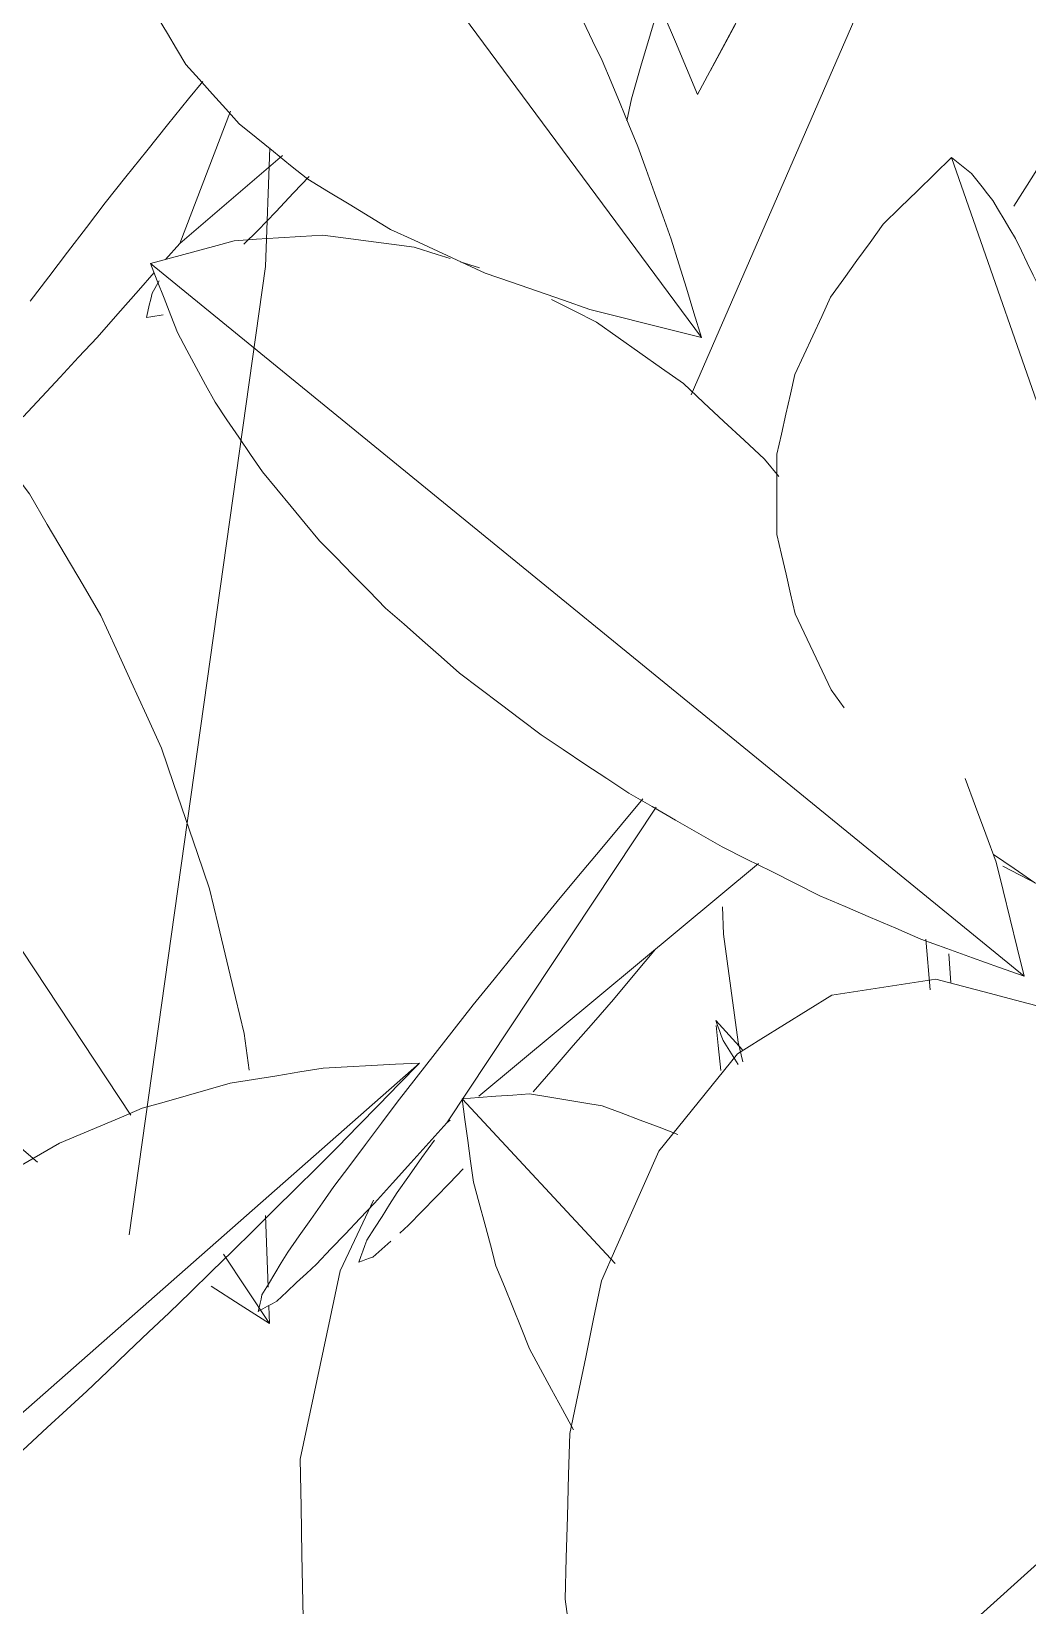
# Model space of a CAD drawing. Header units: metres. Extents: x 13.9 to 26.7, y -0.2 to 3.2.
# Drawn here: x 21.1847 to 21.2207, y 1.9394 to 1.9963 of the extents above; entities that cross this region are included whole.
import ezdxf

# ---------------------------------------------------------------- set-up
doc = ezdxf.new("R2010")
doc.units = ezdxf.units.M
doc.layers.add('Importações nas famílias', color=10, linetype='Continuous', lineweight=5)
doc.layers.add('Vegetação', color=7, linetype='Continuous', lineweight=5)

# ---------------------------------------------------------------- blocks, each defined once
blk = doc.blocks.new('Planta_pergolado_12200 - plantas pergolado_skp_Component_12-V130-Corte 1')
at = {"layer": 'Importações nas famílias'}
blk.add_line((16.688506, 1.116223), (16.67159, 1.093394), dxfattribs=at)
at = {"layer": 'Importações nas famílias', "flags": 128}
for points in [[(16.6856, 1.116097), (16.685221, 1.115926), (16.684842, 1.115756), (16.684463, 1.115585), (16.684084, 1.115415)], [(16.687079, 1.116367), (16.686709, 1.116299), (16.68634, 1.116232), (16.68597, 1.116164), (16.6856, 1.116097)], [(16.688506, 1.116223), (16.68815, 1.116259), (16.687793, 1.116295), (16.687436, 1.116331), (16.687079, 1.116367)], [(16.69038, 1.114311), (16.689912, 1.114789), (16.689443, 1.115267), (16.688975, 1.115745), (16.688506, 1.116223)], [(16.684084, 1.115415), (16.683701, 1.115143), (16.683317, 1.114871), (16.682934, 1.1146), (16.68255, 1.114328)], [(16.68255, 1.114328), (16.682166, 1.113959), (16.681782, 1.113589), (16.681398, 1.11322), (16.681013, 1.11285)], [(16.691645, 1.112232), (16.691329, 1.112751), (16.691012, 1.113271), (16.690696, 1.113791), (16.69038, 1.114311)], [(16.681013, 1.11285), (16.680633, 1.112386), (16.680253, 1.111923), (16.679872, 1.111459), (16.679492, 1.110996)], [(16.692269, 1.110035), (16.692113, 1.110584), (16.691957, 1.111133), (16.691801, 1.111683), (16.691645, 1.112232)], [(16.679492, 1.110996), (16.67912, 1.110443), (16.678747, 1.109891), (16.678375, 1.109339), (16.678002, 1.108787)], [(16.69224, 1.107771), (16.692247, 1.108337), (16.692255, 1.108903), (16.692262, 1.109469), (16.692269, 1.110035)], [(16.678002, 1.108787), (16.677642, 1.108152), (16.677282, 1.107517), (16.676922, 1.106882), (16.676561, 1.106247)], [(16.691557, 1.105494), (16.691728, 1.106063), (16.691898, 1.106632), (16.692069, 1.107202), (16.69224, 1.107771)], [(16.676561, 1.106247), (16.676217, 1.105536), (16.675873, 1.104826), (16.675529, 1.104115), (16.675185, 1.103405)], [(16.690236, 1.103256), (16.690566, 1.103816), (16.690897, 1.104375), (16.691227, 1.104934), (16.691557, 1.105494)], [(16.675185, 1.103405), (16.674861, 1.102626), (16.674536, 1.101848), (16.674212, 1.10107), (16.673888, 1.100292)], [(16.688309, 1.101111), (16.688791, 1.101648), (16.689273, 1.102184), (16.689755, 1.10272), (16.690236, 1.103256)], [(16.685821, 1.099109), (16.686443, 1.09961), (16.687065, 1.10011), (16.687687, 1.100611), (16.688309, 1.101111)], [(16.673888, 1.100292), (16.673587, 1.099454), (16.673287, 1.098617), (16.672986, 1.09778), (16.672685, 1.096942)], [(16.68283, 1.097297), (16.683578, 1.09775), (16.684326, 1.098203), (16.685073, 1.098656), (16.685821, 1.099109)], [(16.679406, 1.095716), (16.680262, 1.096111), (16.681118, 1.096507), (16.681974, 1.096902), (16.68283, 1.097297)], [(16.672685, 1.096942), (16.672412, 1.096055), (16.672138, 1.095168), (16.671864, 1.094281), (16.67159, 1.093394)], [(16.67563, 1.094405), (16.676574, 1.094733), (16.677518, 1.095061), (16.678462, 1.095389), (16.679406, 1.095716)], [(16.67159, 1.093394), (16.6726, 1.093647), (16.67361, 1.0939), (16.67462, 1.094153), (16.67563, 1.094405)]]:
    blk.add_lwpolyline(points, dxfattribs=at)
blk = doc.blocks.new('Planta_pergolado_12200 - plantas pergolado_skp_Component_12-V2924-Corte 1')
at = {"layer": 'Importações nas famílias'}
for p, q in [((21.227795, 2.029516), (21.208776, 1.994056)), ((21.221856, 2.018334), (21.221471, 2.017612))]:
    blk.add_line(p, q, dxfattribs=at)
at = {"layer": 'Importações nas famílias', "flags": 128}
for points in [[(21.223757, 2.02877), (21.224767, 2.028957), (21.225776, 2.029143), (21.226786, 2.029329), (21.227795, 2.029516)], [(21.219941, 2.027437), (21.220895, 2.02777), (21.221849, 2.028104), (21.222803, 2.028437), (21.223757, 2.02877)], [(21.227316, 2.028604), (21.227076, 2.028148), (21.226836, 2.027693)], [(21.216436, 2.025547), (21.217312, 2.026019), (21.218188, 2.026492), (21.219064, 2.026964), (21.219941, 2.027437)], [(21.226836, 2.027693), (21.226555, 2.027161), (21.226273, 2.026629), (21.225992, 2.026097), (21.225711, 2.025566)], [(21.213325, 2.023145), (21.214103, 2.023745), (21.214881, 2.024346), (21.215658, 2.024946), (21.216436, 2.025547)], [(21.225711, 2.025566), (21.225391, 2.024964), (21.225071, 2.024362), (21.224751, 2.02376), (21.224431, 2.023158)], [(21.210681, 2.020286), (21.211342, 2.021001), (21.212003, 2.021715), (21.212664, 2.02243), (21.213325, 2.023145)], [(21.224431, 2.023158), (21.224077, 2.022493), (21.223722, 2.021828), (21.223368, 2.021163), (21.223013, 2.020497)], [(21.208567, 2.017039), (21.209095, 2.017851), (21.209624, 2.018663), (21.210153, 2.019474), (21.210681, 2.020286)], [(21.221471, 2.017612), (21.221059, 2.016843), (21.220646, 2.016074), (21.220234, 2.015304), (21.219822, 2.014535)], [(21.20703, 2.013479), (21.207414, 2.014369), (21.207798, 2.015259), (21.208182, 2.016149), (21.208567, 2.017039)], [(21.219822, 2.014535), (21.219388, 2.013727), (21.218954, 2.012918), (21.218519, 2.012109), (21.218085, 2.0113)], [(21.206109, 2.00969), (21.206339, 2.010637), (21.206569, 2.011584), (21.2068, 2.012532), (21.20703, 2.013479)], [(21.218085, 2.0113), (21.217634, 2.010461), (21.217182, 2.009622), (21.216731, 2.008783), (21.21628, 2.007944)], [(21.205823, 2.00576), (21.205895, 2.006743), (21.205966, 2.007725), (21.206037, 2.008707), (21.206109, 2.00969)], [(21.21628, 2.007944), (21.215816, 2.007083), (21.215352, 2.006223), (21.214889, 2.005363), (21.214425, 2.004502)], [(21.206181, 2.001783), (21.206091, 2.002777), (21.206002, 2.003772), (21.205913, 2.004766), (21.205823, 2.00576)], [(21.207173, 1.99785), (21.206925, 1.998834), (21.206677, 1.999817), (21.206429, 2.0008), (21.206181, 2.001783)], [(21.208776, 1.994056), (21.208375, 1.995004), (21.207974, 1.995953), (21.207574, 1.996902), (21.207173, 1.99785)], [(21.210149, 1.99659), (21.209714, 1.995788), (21.209245, 1.994922)]]:
    blk.add_lwpolyline(points, dxfattribs=at)
blk = doc.blocks.new('Planta_pergolado_12200 - plantas pergolado_skp_Component_12-V2925-Corte 1')
at = {"layer": 'Importações nas famílias'}
for p, q in [((21.220584, 1.962182), (21.189002, 1.987938)), ((21.200198, 1.988005), (21.200889, 1.987785)), ((21.211191, 1.980875), (21.211716, 1.980246))]:
    blk.add_line(p, q, dxfattribs=at)
at = {"layer": 'Importações nas famílias', "flags": 128}
for points in [[(21.189002, 1.987938), (21.18976, 1.988145), (21.190517, 1.988353), (21.191274, 1.98856), (21.192031, 1.988768)], [(21.192031, 1.988768), (21.192832, 1.988818), (21.193633, 1.988868), (21.194434, 1.988918), (21.195234, 1.988968)], [(21.195234, 1.988968), (21.19606, 1.98886), (21.196885, 1.988751), (21.197711, 1.988643), (21.198537, 1.988534)], [(21.198537, 1.988534), (21.199368, 1.98827), (21.199829, 1.988123)], [(21.189979, 1.985446), (21.189735, 1.986069), (21.189491, 1.986692), (21.189247, 1.987315), (21.189002, 1.987938)], [(21.203494, 1.986647), (21.204311, 1.986233), (21.205128, 1.985819)], [(21.191334, 1.982927), (21.190995, 1.983557), (21.190656, 1.984186), (21.190318, 1.984816), (21.189979, 1.985446)], [(21.205128, 1.985819), (21.205912, 1.985264), (21.206695, 1.98471), (21.207479, 1.984155), (21.208263, 1.983601)], [(21.208263, 1.983601), (21.208995, 1.982919), (21.209727, 1.982238), (21.210459, 1.981556), (21.211191, 1.980875)], [(21.193052, 1.980409), (21.192622, 1.981039), (21.192193, 1.981668), (21.191763, 1.982298), (21.191334, 1.982927)], [(21.195114, 1.977921), (21.194598, 1.978543), (21.194083, 1.979165), (21.193567, 1.979787), (21.193052, 1.980409)], [(21.197497, 1.97549), (21.196902, 1.976098), (21.196306, 1.976706), (21.19571, 1.977313), (21.195114, 1.977921)], [(21.200176, 1.973143), (21.199506, 1.97373), (21.198837, 1.974316), (21.198167, 1.974903), (21.197497, 1.97549)], [(21.203119, 1.970906), (21.202383, 1.971465), (21.201647, 1.972024), (21.200911, 1.972584), (21.200176, 1.973143)], [(21.206294, 1.968803), (21.2055, 1.969329), (21.204707, 1.969854), (21.203913, 1.97038), (21.203119, 1.970906)], [(21.209667, 1.966859), (21.208824, 1.967345), (21.207981, 1.967831), (21.207137, 1.968317), (21.206294, 1.968803)], [(21.218454, 1.969329), (21.218825, 1.968323), (21.219197, 1.967316), (21.219569, 1.96631)], [(21.213199, 1.965095), (21.212316, 1.965536), (21.211433, 1.965977), (21.21055, 1.966418), (21.209667, 1.966859)], [(21.219569, 1.96631), (21.219822, 1.965278), (21.220076, 1.964246), (21.22033, 1.963214), (21.220584, 1.962182)], [(21.216851, 1.96353), (21.215938, 1.963922), (21.215025, 1.964313), (21.214112, 1.964704), (21.213199, 1.965095)], [(21.220584, 1.962182), (21.219651, 1.962519), (21.218717, 1.962856), (21.217784, 1.963193), (21.216851, 1.96353)]]:
    blk.add_lwpolyline(points, dxfattribs=at)
blk = doc.blocks.new('Planta_pergolado_12200 - plantas pergolado_skp_Component_17-V2926-Corte 1')
at = {"layer": 'Importações nas famílias'}
for p, q in [((21.190899, 1.99452), (21.19037, 1.993888)), ((21.190058, 1.988671), (21.191889, 1.993452)), ((21.193767, 1.991842), (21.190058, 1.988671)), ((21.189545, 1.988087), (21.190058, 1.988671)), ((21.192371, 1.988639), (21.192883, 1.989131)), ((21.189309, 1.987322), (21.18906, 1.986873))]:
    blk.add_line(p, q, dxfattribs=at)
at = {"layer": 'Importações nas famílias', "flags": 128}
for points in [[(21.19037, 1.993888), (21.189617, 1.992949), (21.188865, 1.992009), (21.188112, 1.99107), (21.18736, 1.990131)], [(21.192883, 1.989131), (21.193528, 1.989815), (21.194174, 1.990498), (21.194735, 1.991092)], [(21.18736, 1.990131), (21.186682, 1.989242), (21.186005, 1.988354), (21.185327, 1.987466), (21.18465, 1.986578)], [(21.187069, 1.985269), (21.187817, 1.98612), (21.188564, 1.98697), (21.189129, 1.987614)], [(21.18906, 1.986873), (21.189009, 1.986653), (21.188958, 1.986433), (21.188907, 1.986213), (21.188856, 1.985993)], [(21.188856, 1.985993), (21.189008, 1.986017), (21.189159, 1.986042), (21.18931, 1.986067), (21.189462, 1.986091)], [(21.184401, 1.982403), (21.185068, 1.98312), (21.185735, 1.983836), (21.186402, 1.984553), (21.187069, 1.985269)]]:
    blk.add_lwpolyline(points, dxfattribs=at)
blk = doc.blocks.new('Planta_pergolado_12200 - plantas pergolado_skp_Component_16-V2927-Corte 1')
for name in ['Planta_pergolado_12200 - plantas pergolado_skp_Component_17-V2926-Corte 1', 'Planta_pergolado_12200 - plantas pergolado_skp_Component_12-V2924-Corte 1', 'Planta_pergolado_12200 - plantas pergolado_skp_Component_12-V2925-Corte 1']:
    blk.add_blockref(name, (0, 0))
at = {"extrusion": (0, 0, -1), "zscale": -0.9999999999999996}
blk.add_blockref('Planta_pergolado_12200 - plantas pergolado_skp_Component_12-V130-Corte 1', (-37.88051, 0.89188), dxfattribs=at)
blk = doc.blocks.new('Planta_pergolado_12200 - plantas pergolado_skp_-V2967-Corte 1')
at = {"layer": 'Importações nas famílias'}
for p, q in [((21.193161, 1.987831), (21.19331, 1.992117)), ((21.188228, 1.952842), (21.193161, 1.987831))]:
    blk.add_line(p, q, dxfattribs=at)
blk.add_blockref('Planta_pergolado_12200 - plantas pergolado_skp_Component_16-V2927-Corte 1', (0, 0))
blk = doc.blocks.new('Planta_pergolado_12200 - plantas pergolado_skp_-V2968-Corte 1')
blk.add_blockref('Planta_pergolado_12200 - plantas pergolado_skp_-V2967-Corte 1', (0, 0))
blk = doc.blocks.new('Planta_pergolado_12200 - plantas pergolado_skp_Component_12-V83-Corte 1')
at = {"layer": 'Importações nas famílias'}
blk.add_line((16.619427, 0.799128), (16.59318, 0.822232), dxfattribs=at)
at = {"layer": 'Importações nas famílias', "flags": 128}
for points in [[(16.59318, 0.822232), (16.59392, 0.821476), (16.59466, 0.82072), (16.5954, 0.819965), (16.596141, 0.819209)], [(16.596668, 0.82205), (16.595796, 0.822095), (16.594924, 0.822141), (16.594052, 0.822186), (16.59318, 0.822232)], [(16.600025, 0.821502), (16.599186, 0.821639), (16.598347, 0.821776), (16.597507, 0.821913), (16.596668, 0.82205)], [(16.603215, 0.820596), (16.602418, 0.820823), (16.60162, 0.821049), (16.600823, 0.821276), (16.600025, 0.821502)], [(16.606202, 0.819341), (16.605455, 0.819654), (16.604709, 0.819968), (16.603962, 0.820282), (16.603215, 0.820596)], [(16.596141, 0.819209), (16.596901, 0.818451), (16.597661, 0.817694), (16.598421, 0.816936), (16.599181, 0.816178)], [(16.608952, 0.81775), (16.608265, 0.818148), (16.607577, 0.818545), (16.606889, 0.818943), (16.606202, 0.819341)], [(16.611435, 0.815842), (16.610815, 0.816319), (16.610194, 0.816796), (16.609573, 0.817273), (16.608952, 0.81775)], [(16.599181, 0.816178), (16.599943, 0.815436), (16.600705, 0.814694), (16.601467, 0.813952), (16.602229, 0.81321)], [(16.613624, 0.813638), (16.613077, 0.814189), (16.61253, 0.81474), (16.611983, 0.815291), (16.611435, 0.815842)], [(16.615494, 0.811161), (16.615027, 0.81178), (16.614559, 0.8124), (16.614092, 0.813019), (16.613624, 0.813638)], [(16.602229, 0.81321), (16.602976, 0.812501), (16.603722, 0.811792), (16.604468, 0.811083), (16.605214, 0.810374)], [(16.617024, 0.808441), (16.616642, 0.809121), (16.616259, 0.809801), (16.615877, 0.810481), (16.615494, 0.811161)], [(16.605214, 0.810374), (16.605927, 0.809715), (16.60664, 0.809056), (16.607353, 0.808397), (16.608065, 0.807738)], [(16.618198, 0.805507), (16.617904, 0.80624), (16.617611, 0.806974), (16.617318, 0.807707), (16.617024, 0.808441)], [(16.608065, 0.807738), (16.608728, 0.807144), (16.609391, 0.80655), (16.610053, 0.805956), (16.610716, 0.805362)], [(16.619002, 0.802391), (16.618801, 0.80317), (16.6186, 0.803949), (16.618399, 0.804728), (16.618198, 0.805507)], [(16.610716, 0.805362), (16.611313, 0.804847), (16.61191, 0.804332), (16.612507, 0.803817), (16.613104, 0.803303)], [(16.613104, 0.803303), (16.613621, 0.802879), (16.614139, 0.802455), (16.614656, 0.802032), (16.615173, 0.801608)], [(16.619427, 0.799128), (16.619321, 0.799944), (16.619214, 0.800759), (16.619108, 0.801575), (16.619002, 0.802391)], [(16.615173, 0.801608), (16.615599, 0.801286), (16.616024, 0.800963), (16.61645, 0.800641), (16.616875, 0.800318)], [(16.616875, 0.800318), (16.617199, 0.800105), (16.617523, 0.799891), (16.617847, 0.799677), (16.61817, 0.799463)], [(16.61817, 0.799463), (16.618385, 0.799363), (16.618599, 0.799263), (16.618813, 0.799164), (16.619028, 0.799064)], [(16.619028, 0.799064), (16.619127, 0.79908), (16.619227, 0.799096), (16.619327, 0.799112), (16.619427, 0.799128)]]:
    blk.add_lwpolyline(points, dxfattribs=at)
blk = doc.blocks.new('Planta_pergolado_12200 - plantas pergolado_skp_Component_12-V918-Corte 1')
at = {"layer": 'Importações nas famílias'}
for p, q in [((16.668594, 1.999997), (16.658389, 1.970745)), ((16.672468, 1.980106), (16.672945, 1.98075))]:
    blk.add_line(p, q, dxfattribs=at)
at = {"layer": 'Importações nas famílias', "flags": 128}
for points in [[(16.668594, 1.999997), (16.668415, 1.999853), (16.668235, 1.999708), (16.668056, 1.999564), (16.667877, 1.999419)], [(16.671062, 1.997582), (16.670445, 1.998186), (16.669828, 1.99879), (16.669211, 1.999393), (16.668594, 1.999997)], [(16.667877, 1.999419), (16.667683, 1.999173), (16.66749, 1.998928), (16.667297, 1.998682), (16.667104, 1.998436)], [(16.667104, 1.998436), (16.666899, 1.998092), (16.666694, 1.997748), (16.666489, 1.997404), (16.666284, 1.99706)], [(16.672964, 1.994948), (16.672488, 1.995606), (16.672013, 1.996265), (16.671537, 1.996923), (16.671062, 1.997582)], [(16.666284, 1.99706), (16.666069, 1.996621), (16.665855, 1.996182), (16.665641, 1.995744), (16.665426, 1.995305)], [(16.665426, 1.995305), (16.665205, 1.994777), (16.664983, 1.994248), (16.664762, 1.99372), (16.66454, 1.993191)], [(16.674256, 1.992156), (16.673933, 1.992854), (16.67361, 1.993552), (16.673287, 1.99425), (16.672964, 1.994948)], [(16.66454, 1.993191), (16.664314, 1.992579), (16.664088, 1.991967), (16.663862, 1.991354), (16.663636, 1.990742)], [(16.674908, 1.989273), (16.674745, 1.989994), (16.674582, 1.990715), (16.674419, 1.991435), (16.674256, 1.992156)], [(16.663636, 1.990742), (16.663408, 1.990052), (16.66318, 1.989363), (16.662952, 1.988674), (16.662724, 1.987984)], [(16.674904, 1.986366), (16.674905, 1.987092), (16.674906, 1.987819), (16.674907, 1.988546), (16.674908, 1.989273)], [(16.662724, 1.987984), (16.662496, 1.987225), (16.662269, 1.986467), (16.662041, 1.985708), (16.661813, 1.984949)], [(16.674245, 1.983502), (16.67441, 1.984218), (16.674574, 1.984934), (16.674739, 1.98565), (16.674904, 1.986366)], [(16.661813, 1.984949), (16.661589, 1.984129), (16.661364, 1.98331), (16.661139, 1.98249), (16.660915, 1.98167)], [(16.672945, 1.98075), (16.67327, 1.981438), (16.673595, 1.982126), (16.67392, 1.982814), (16.674245, 1.983502)], [(16.660915, 1.98167), (16.660696, 1.980798), (16.660477, 1.979927), (16.660257, 1.979055), (16.660038, 1.978183)], [(16.660038, 1.978183), (16.659827, 1.97727), (16.659616, 1.976356), (16.659404, 1.975442), (16.659193, 1.974528)], [(16.659193, 1.974528), (16.658992, 1.973582), (16.658791, 1.972636), (16.65859, 1.971691), (16.658389, 1.970745)], [(16.665581, 1.973785), (16.666326, 1.974297), (16.667072, 1.974809)], [(16.662164, 1.972075), (16.663018, 1.972502), (16.663872, 1.97293), (16.664727, 1.973357), (16.665581, 1.973785)], [(16.658389, 1.970745), (16.659333, 1.971077), (16.660276, 1.97141), (16.66122, 1.971743), (16.662164, 1.972075)]]:
    blk.add_lwpolyline(points, dxfattribs=at)
blk = doc.blocks.new('Planta_pergolado_12200 - plantas pergolado_skp_Component_12-V920-Corte 1')
at = {"layer": 'Importações nas famílias'}
blk.add_line((16.68075, 1.96002), (16.686284, 1.965979), dxfattribs=at)
at = {"layer": 'Importações nas famílias', "flags": 128}
for points in [[(16.683846, 1.966157), (16.683191, 1.966048), (16.682535, 1.965939), (16.68188, 1.965831), (16.681225, 1.965722)], [(16.686284, 1.965979), (16.685674, 1.966024), (16.685065, 1.966068), (16.684455, 1.966112), (16.683846, 1.966157)], [(16.685874, 1.962964), (16.685977, 1.963718), (16.686079, 1.964472), (16.686181, 1.965225), (16.686284, 1.965979)], [(16.681225, 1.965722), (16.680539, 1.965463), (16.679853, 1.965204), (16.679167, 1.964945), (16.678482, 1.964686)], [(16.68506, 1.959942), (16.685264, 1.960697), (16.685467, 1.961453), (16.685671, 1.962209), (16.685874, 1.962964)], [(16.683851, 1.956944), (16.684153, 1.957694), (16.684455, 1.958443), (16.684758, 1.959192), (16.68506, 1.959942)], [(16.682259, 1.954006), (16.682657, 1.954741), (16.683055, 1.955475), (16.683453, 1.95621), (16.683851, 1.956944)]]:
    blk.add_lwpolyline(points, dxfattribs=at)
blk = doc.blocks.new('Planta_pergolado_12200 - plantas pergolado_skp_Component_17-V3277-Corte 1')
at = {"layer": 'Importações nas famílias'}
for p, q in [((21.199716, 1.956893), (21.207282, 1.968294)), ((21.210981, 1.966257), (21.200876, 1.957857)), ((21.199829, 1.956987), (21.199716, 1.956893)), ((21.199716, 1.956893), (21.199829, 1.956987)), ((21.198009, 1.952899), (21.19833, 1.953186))]:
    blk.add_line(p, q, dxfattribs=at)
at = {"layer": 'Importações nas famílias', "flags": 128}
for points in [[(21.206801, 1.9686), (21.206026, 1.967672), (21.205251, 1.966745), (21.204475, 1.965817), (21.2037, 1.964889)], [(21.2037, 1.964889), (21.202943, 1.963954), (21.202185, 1.963019), (21.201428, 1.962084), (21.200671, 1.961149)], [(21.205739, 1.96135), (21.206511, 1.962269), (21.207259, 1.963159)], [(21.200671, 1.961149), (21.199982, 1.960271), (21.199294, 1.959392), (21.198606, 1.958513), (21.197918, 1.957635)], [(21.202832, 1.958007), (21.203558, 1.958843), (21.204285, 1.959678), (21.205012, 1.960514), (21.205739, 1.96135)], [(21.197918, 1.957635), (21.197346, 1.956872), (21.196774, 1.95611), (21.196202, 1.955348), (21.19563, 1.954586)], [(21.197098, 1.95398), (21.197752, 1.954708), (21.198407, 1.955436), (21.199061, 1.956164), (21.199716, 1.956893)], [(21.199265, 1.956261), (21.198815, 1.95563), (21.198364, 1.954999), (21.197914, 1.954367)], [(21.19833, 1.953186), (21.198824, 1.953695), (21.199318, 1.954204), (21.199811, 1.954713), (21.200305, 1.955222)], [(21.19563, 1.954586), (21.195214, 1.953992), (21.194797, 1.953398), (21.19438, 1.952803), (21.193963, 1.952209)], [(21.195001, 1.951781), (21.195525, 1.952331), (21.19605, 1.95288), (21.196574, 1.95343), (21.197098, 1.95398)], [(21.197914, 1.954367), (21.197642, 1.953938), (21.197371, 1.953508), (21.197099, 1.953078), (21.196827, 1.952649)], [(21.196827, 1.952649), (21.196753, 1.95245), (21.196679, 1.952251), (21.196605, 1.952053), (21.19653, 1.951854)], [(21.197043, 1.952037), (21.197365, 1.952324), (21.197687, 1.952612)], [(21.193963, 1.952209), (21.19373, 1.951824), (21.193497, 1.951439), (21.193264, 1.951053), (21.193031, 1.950668)], [(21.193568, 1.950446), (21.193926, 1.95078), (21.194284, 1.951114), (21.194643, 1.951447), (21.195001, 1.951781)], [(21.19653, 1.951854), (21.196659, 1.9519), (21.196787, 1.951945), (21.196915, 1.951991), (21.197043, 1.952037)], [(21.193031, 1.950668), (21.192997, 1.950518), (21.192963, 1.950367), (21.192929, 1.950217), (21.192896, 1.950067)], [(21.192896, 1.950067), (21.193064, 1.950162), (21.193232, 1.950257), (21.1934, 1.950351), (21.193568, 1.950446)]]:
    blk.add_lwpolyline(points, dxfattribs=at)
blk = doc.blocks.new('Planta_pergolado_12200 - plantas pergolado_skp_Component_16-V3278-Corte 1')
blk.add_blockref('Planta_pergolado_12200 - plantas pergolado_skp_Component_17-V3277-Corte 1', (0, 0))
at = {"extrusion": (0, 0, -1), "zscale": -1}
for name, p in [('Planta_pergolado_12200 - plantas pergolado_skp_Component_12-V918-Corte 1', (-37.88655, -0.008219)), ('Planta_pergolado_12200 - plantas pergolado_skp_Component_12-V83-Corte 1', (-37.79191, 1.136816)), ('Planta_pergolado_12200 - plantas pergolado_skp_Component_12-V920-Corte 1', (-37.88655, -0.008219))]:
    blk.add_blockref(name, p, dxfattribs=at)
blk = doc.blocks.new('Planta_pergolado_12200 - plantas pergolado_skp_-V3303-Corte 1')
blk.add_blockref('Planta_pergolado_12200 - plantas pergolado_skp_Component_16-V3278-Corte 1', (0, 0))
blk = doc.blocks.new('Planta_pergolado_12200 - plantas pergolado_skp_-V3304-Corte 1')
blk.add_blockref('Planta_pergolado_12200 - plantas pergolado_skp_-V3303-Corte 1', (0, 0))
blk = doc.blocks.new('Planta_pergolado_12200 - plantas pergolado_skp_Component_12-V3445-Corte 1')
at = {"layer": 'Importações nas famílias'}
blk.add_line((21.209432, 1.960591), (21.2104, 1.959531), dxfattribs=at)
at = {"layer": 'Importações nas famílias', "flags": 128}
for points in [[(21.209701, 1.959868), (21.209633, 1.960048), (21.209566, 1.960229), (21.209499, 1.96041), (21.209432, 1.960591)], [(21.20945, 1.96041), (21.209523, 1.959686), (21.209615, 1.958782)], [(21.210248, 1.958994), (21.210066, 1.959285), (21.209883, 1.959576), (21.209701, 1.959868)]]:
    blk.add_lwpolyline(points, dxfattribs=at)
blk = doc.blocks.new('Planta_pergolado_12200 - plantas pergolado_skp_Component_12-V1151-Corte 1')
at = {"layer": 'Importações nas famílias'}
for p, q in [((16.676866, 1.972911), (16.676838, 1.971926)), ((16.669516, 1.971739), (16.669366, 1.969914)), ((16.668615, 1.970164), (16.668695, 1.971211)), ((16.676308, 1.968022), (16.676132, 1.967307))]:
    blk.add_line(p, q, dxfattribs=at)
at = {"layer": 'Importações nas famílias', "flags": 128}
blk.add_lwpolyline([(16.676838, 1.971926), (16.676706, 1.97095), (16.676573, 1.969974), (16.676441, 1.968998), (16.676308, 1.968022)], dxfattribs=at)
blk = doc.blocks.new('Planta_pergolado_12200 - plantas pergolado_skp_Component_16-V3448-Corte 1')
at = {"extrusion": (0, 0, -1), "zscale": -0.9999999999999998}
blk.add_blockref('Planta_pergolado_12200 - plantas pergolado_skp_Component_12-V1151-Corte 1', (-37.88655, -0.008219), dxfattribs=at)
blk.add_blockref('Planta_pergolado_12200 - plantas pergolado_skp_Component_12-V3445-Corte 1', (0, 0))
blk = doc.blocks.new('Planta_pergolado_12200 - plantas pergolado_skp_-V3518-Corte 1')
blk.add_blockref('Planta_pergolado_12200 - plantas pergolado_skp_Component_16-V3448-Corte 1', (0, 0))
blk = doc.blocks.new('Planta_pergolado_12200 - plantas pergolado_skp_Component_17-V3576-Corte 1')
at = {"layer": 'Importações nas famílias'}
for p, q in [((21.22578, 1.957303), (21.227452, 1.959947)), ((21.227452, 1.959947), (21.226958, 1.955967)), ((21.226969, 1.95595), (21.227452, 1.959947)), ((21.227043, 1.955839), (21.227452, 1.959947)), ((21.227452, 1.959947), (21.227199, 1.955604)), ((21.227452, 1.959947), (21.227466, 1.955202)), ((21.229028, 1.959275), (21.227452, 1.959947)), ((21.228118, 1.955809), (21.227452, 1.959947)), ((21.227876, 1.954583), (21.227452, 1.959947)), ((21.236794, 1.955967), (21.232447, 1.957819)), ((21.228457, 1.953709), (21.22833, 1.954494)), ((21.194813, 1.936832), (21.194543, 1.937841))]:
    blk.add_line(p, q, dxfattribs=at)
at = {"layer": 'Importações nas famílias', "flags": 128}
for points in [[(21.233228, 1.970048), (21.234263, 1.970908), (21.235297, 1.971768)], [(21.229846, 1.965429), (21.230692, 1.966584), (21.231537, 1.967739), (21.232383, 1.968893), (21.233228, 1.970048)], [(21.219814, 1.966169), (21.221035, 1.96553), (21.222255, 1.964892), (21.223475, 1.964253)], [(21.227452, 1.959947), (21.22805, 1.961317), (21.228649, 1.962688), (21.229248, 1.964058), (21.229846, 1.965429)], [(21.223475, 1.964253), (21.224469, 1.963177), (21.225464, 1.9621), (21.226458, 1.961023), (21.227452, 1.959947)], [(21.195854, 1.951533), (21.196579, 1.953067), (21.197063, 1.954091)], [(21.194409, 1.944729), (21.19477, 1.94643), (21.195131, 1.948131), (21.195493, 1.949832), (21.195854, 1.951533)], [(21.194543, 1.937841), (21.19451, 1.939563), (21.194476, 1.941285), (21.194443, 1.943007), (21.194409, 1.944729)], [(21.198589, 1.927458), (21.197808, 1.928792), (21.197026, 1.930125), (21.196653, 1.930762)]]:
    blk.add_lwpolyline(points, dxfattribs=at)
blk = doc.blocks.new('Planta_pergolado_12200 - plantas pergolado_skp_Component_16-V3577-Corte 1')
blk.add_blockref('Planta_pergolado_12200 - plantas pergolado_skp_Component_17-V3576-Corte 1', (0, 0))
blk = doc.blocks.new('Planta_pergolado_12200 - plantas pergolado_skp_-V3599-Corte 1')
blk.add_blockref('Planta_pergolado_12200 - plantas pergolado_skp_Component_16-V3577-Corte 1', (0, 0))
blk = doc.blocks.new('Planta_pergolado_12200 - plantas pergolado_skp_-V3600-Corte 1')
blk.add_blockref('Planta_pergolado_12200 - plantas pergolado_skp_-V3599-Corte 1', (0, 0))
blk = doc.blocks.new('Planta_pergolado_12200 - plantas pergolado_skp_-V3670-Corte 1')
for name in ['Planta_pergolado_12200 - plantas pergolado_skp_-V3518-Corte 1', 'Planta_pergolado_12200 - plantas pergolado_skp_-V3600-Corte 1']:
    blk.add_blockref(name, (0, 0))
blk = doc.blocks.new('Planta_pergolado_12200 - plantas pergolado_skp_Component_12-V2174-Corte 1')
at = {"layer": 'Importações nas famílias'}
for p, q in [((16.721982, 2.001094), (16.71921, 1.996922)), ((16.704414, 1.991149), (16.704854, 1.991736)), ((16.71956, 1.987512), (16.719187, 1.986518)), ((16.711302, 1.985021), (16.710864, 1.984362)), ((16.710803, 1.984269), (16.698255, 1.965386)), ((16.693985, 1.96701), (16.694166, 1.96833)), ((16.694913, 1.960356), (16.693253, 1.957858)), ((16.693253, 1.957858), (16.693275, 1.958475))]:
    blk.add_line(p, q, dxfattribs=at)
at = {"layer": 'Importações nas famílias', "flags": 128}
for points in [[(16.714951, 1.999609), (16.715836, 1.999895), (16.716721, 2.000181), (16.717606, 2.000466), (16.718491, 2.000752)], [(16.718491, 2.000752), (16.719364, 2.000837), (16.720237, 2.000923), (16.721109, 2.001008), (16.721982, 2.001094)], [(16.721982, 2.001094), (16.721961, 2.000153), (16.721941, 1.999212), (16.72192, 1.998271), (16.7219, 1.99733)], [(16.711443, 1.997693), (16.71232, 1.998172), (16.713197, 1.998651), (16.714074, 1.99913), (16.714951, 1.999609)], [(16.708051, 1.995048), (16.708899, 1.995709), (16.709747, 1.99637), (16.710595, 1.997032), (16.711443, 1.997693)], [(16.704854, 1.991736), (16.705653, 1.992564), (16.706452, 1.993392), (16.707252, 1.99422), (16.708051, 1.995048)], [(16.701927, 1.987834), (16.702659, 1.98881), (16.703218, 1.989555)], [(16.699339, 1.983436), (16.699986, 1.984535), (16.700633, 1.985635), (16.70128, 1.986735), (16.701927, 1.987834)], [(16.69715, 1.978643), (16.697697, 1.979841), (16.698244, 1.981039), (16.698792, 1.982237), (16.699339, 1.983436)], [(16.716076, 1.980239), (16.715698, 1.979613), (16.715108, 1.978638), (16.714518, 1.977663)], [(16.695412, 1.973568), (16.695847, 1.974836), (16.696281, 1.976105), (16.696716, 1.977374), (16.69715, 1.978643)], [(16.714518, 1.977663), (16.71383, 1.976714), (16.713141, 1.975765), (16.712452, 1.974816), (16.711763, 1.973867)], [(16.694166, 1.96833), (16.694477, 1.969639), (16.694789, 1.970949), (16.695101, 1.972258), (16.695412, 1.973568)], [(16.711763, 1.973867), (16.710983, 1.972955), (16.710203, 1.972042), (16.709423, 1.97113), (16.708643, 1.970217)], [(16.708643, 1.970217), (16.70778, 1.969352), (16.706917, 1.968486), (16.706055, 1.96762), (16.705192, 1.966754)], [(16.705192, 1.966754), (16.704256, 1.965945), (16.70332, 1.965136), (16.702384, 1.964326), (16.701637, 1.96368)], [(16.6933, 1.959162), (16.693347, 1.960455), (16.693394, 1.961753)], [(16.695353, 1.959199), (16.694303, 1.958528), (16.693253, 1.957858)]]:
    blk.add_lwpolyline(points, dxfattribs=at)
blk = doc.blocks.new('Planta_pergolado_12200 - plantas pergolado_skp_Component_12-V2175-Corte 1')
at = {"layer": 'Importações nas famílias'}
for p, q in [((16.669028, 2.012028), (16.678002, 1.991418)), ((16.680163, 2.002118), (16.680331, 2.001314))]:
    blk.add_line(p, q, dxfattribs=at)
at = {"layer": 'Importações nas famílias', "flags": 128}
for points in [[(16.661898, 2.006296), (16.661458, 2.007471), (16.661144, 2.008309)], [(16.664218, 2.001626), (16.663638, 2.002793), (16.663058, 2.003961), (16.662478, 2.005128), (16.661898, 2.006296)], [(16.679131, 2.005627), (16.679475, 2.004457), (16.679819, 2.003288), (16.680163, 2.002118)], [(16.666337, 1.998228), (16.665631, 1.99936), (16.664924, 2.000493), (16.664218, 2.001626)]]:
    blk.add_lwpolyline(points, dxfattribs=at)
blk = doc.blocks.new('Planta_pergolado_12200 - plantas pergolado_skp_Component_17-V4131-Corte 1')
at = {"layer": 'Importações nas famílias'}
blk.add_line((21.230049, 1.949077), (21.210191, 1.931164), dxfattribs=at)
at = {"layer": 'Importações nas famílias', "flags": 128}
for points in [[(21.213629, 1.961505), (21.214569, 1.961648), (21.215509, 1.961792), (21.216449, 1.961935), (21.217389, 1.962079)], [(21.217389, 1.962079), (21.21835, 1.961826), (21.219312, 1.961573), (21.220274, 1.961321), (21.221236, 1.961068)], [(21.210215, 1.959385), (21.211068, 1.959915), (21.211922, 1.960445), (21.212776, 1.960975), (21.213629, 1.961505)], [(21.207377, 1.955865), (21.208086, 1.956745), (21.208796, 1.957625), (21.209505, 1.958505), (21.210215, 1.959385)], [(21.20531, 1.951183), (21.205827, 1.952354), (21.206344, 1.953524), (21.20686, 1.954694), (21.207377, 1.955865)], [(21.204154, 1.945659), (21.204443, 1.94704), (21.204732, 1.948421), (21.205021, 1.949802), (21.20531, 1.951183)], [(21.203989, 1.93967), (21.20403, 1.941167), (21.204072, 1.942664), (21.204113, 1.944162), (21.204154, 1.945659)], [(21.204616, 1.935134), (21.204407, 1.936646), (21.204198, 1.938158), (21.203989, 1.93967)]]:
    blk.add_lwpolyline(points, dxfattribs=at)
blk = doc.blocks.new('Planta_pergolado_12200 - plantas pergolado_skp_Component_16-V4132-Corte 1')
at = {"extrusion": (0, 0, -1), "zscale": -0.9999999999999998}
for name in ['Planta_pergolado_12200 - plantas pergolado_skp_Component_12-V2175-Corte 1', 'Planta_pergolado_12200 - plantas pergolado_skp_Component_12-V2174-Corte 1']:
    blk.add_blockref(name, (-37.88655, -0.008219), dxfattribs=at)
blk.add_blockref('Planta_pergolado_12200 - plantas pergolado_skp_Component_17-V4131-Corte 1', (0, 0))
blk = doc.blocks.new('Planta_pergolado_12200 - plantas pergolado_skp_-V4135-Corte 1')
blk.add_blockref('Planta_pergolado_12200 - plantas pergolado_skp_Component_16-V4132-Corte 1', (0, 0))
blk = doc.blocks.new('Planta_pergolado_12200 - plantas pergolado_skp_-V4136-Corte 1')
blk.add_blockref('Planta_pergolado_12200 - plantas pergolado_skp_-V4135-Corte 1', (0, 0))
blk = doc.blocks.new('Planta_pergolado_12200 - plantas pergolado_skp_-V4406-Corte 1')
blk.add_blockref('Planta_pergolado_12200 - plantas pergolado_skp_-V4136-Corte 1', (0, 0))
blk = doc.blocks.new('Planta_pergolado_12200 - Planta_pergolado_12200-3075656-Corte 1')
for name in ['Planta_pergolado_12200 - plantas pergolado_skp_-V4406-Corte 1', 'Planta_pergolado_12200 - plantas pergolado_skp_-V3670-Corte 1', 'Planta_pergolado_12200 - plantas pergolado_skp_-V3304-Corte 1', 'Planta_pergolado_12200 - plantas pergolado_skp_-V2968-Corte 1']:
    blk.add_blockref(name, (0, 0))

msp = doc.modelspace()

# ---------------------------------------------------------------- block references
at = {"layer": 'Vegetação', "color": 10}
msp.add_blockref('Planta_pergolado_12200 - Planta_pergolado_12200-3075656-Corte 1', (0, 0), dxfattribs=at)

doc.saveas('drawing.dxf')
